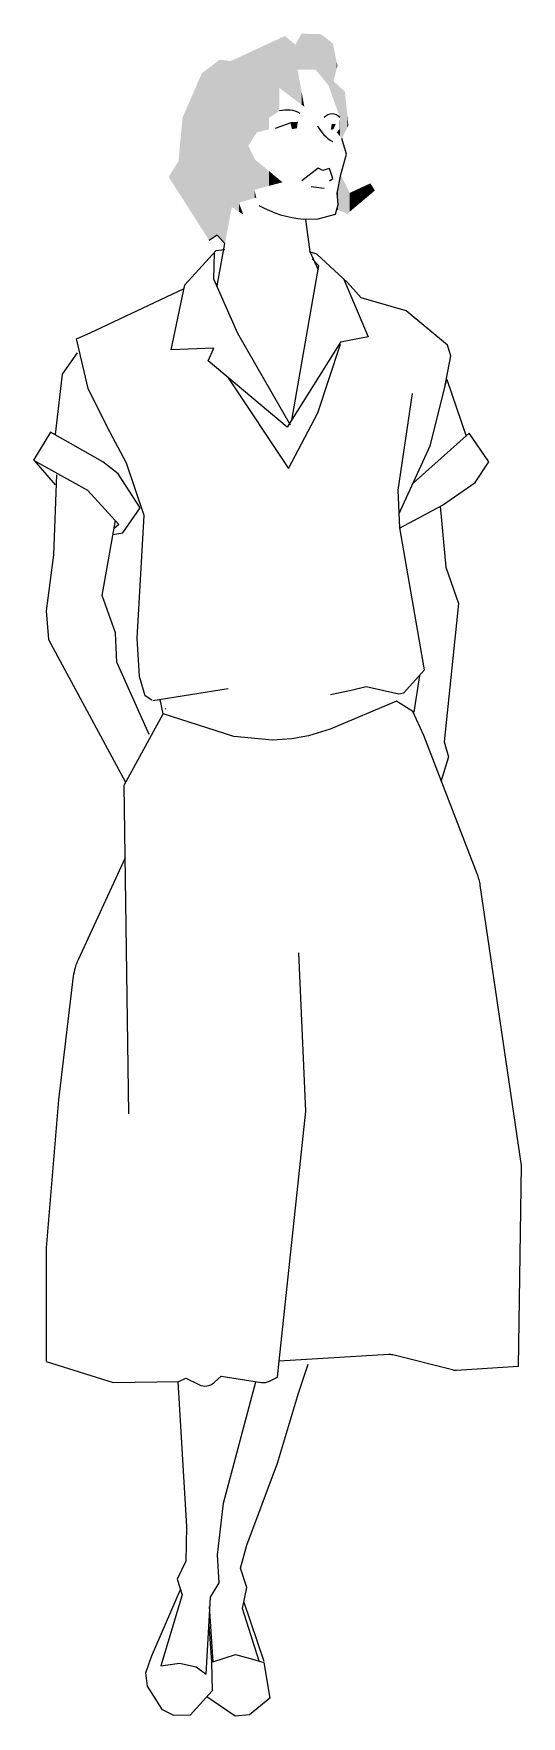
# Model space of a CAD drawing. Extents: x 490.16 to 490.66, y -117.51 to -115.8.
import ezdxf

# ---------------------------------------------------------------- set-up
doc = ezdxf.new("R2010")
doc.units = 0
doc.layers.get('0').update_dxf_attribs({"linetype": 'CONTINUOUS'})

# ---------------------------------------------------------------- blocks, each defined once
blk = doc.blocks.new('*U0')
for points in [[(490.404, -115.894), (490.3915, -115.812), (490.404, -115.8062)], [(490.4144, -115.8754), (490.404, -115.8062), (490.4144, -115.8014)], [(490.404, -115.894), (490.404, -115.8062), (490.404, -115.8822)], [(490.404, -115.8822), (490.404, -115.8062), (490.404, -115.8062)], [(490.404, -115.8822), (490.404, -115.8062), (490.4144, -115.8754)], [(490.4147, -115.8518), (490.4144, -115.8014), (490.4147, -115.8012)], [(490.4144, -115.8516), (490.4144, -115.8014), (490.4147, -115.8518)], [(490.4177, -115.8541), (490.4147, -115.8012), (490.4177, -115.7998)], [(490.4147, -115.8518), (490.4147, -115.8012), (490.4177, -115.8541)], [(490.4202, -115.8559), (490.4177, -115.7998), (490.4202, -115.7987)], [(490.4177, -115.8541), (490.4177, -115.7998), (490.4202, -115.8559)], [(490.4202, -115.8559), (490.4202, -115.7987), (490.4309, -115.8641)], [(490.4309, -115.8641), (490.4202, -115.7987), (490.4309, -115.8075)], [(490.4332, -115.8658), (490.4309, -115.8075), (490.4332, -115.8035)], [(490.4309, -115.8641), (490.4309, -115.8075), (490.4332, -115.8658)], [(490.4373, -115.8331), (490.4332, -115.8035), (490.4373, -115.7963)], [(490.4332, -115.8331), (490.4332, -115.8035), (490.4373, -115.8331)], [(490.4373, -115.8331), (490.4373, -115.7963), (490.4401, -115.8331)], [(490.4401, -115.8331), (490.4373, -115.7963), (490.4401, -115.7964)], [(490.4401, -115.8331), (490.4401, -115.7964), (490.4515, -115.8331)], [(490.4515, -115.8331), (490.4401, -115.7964), (490.4515, -115.7967)], [(490.4515, -115.8331), (490.4515, -115.7967), (490.4571, -115.8399)], [(490.4571, -115.8399), (490.4515, -115.7967), (490.4571, -115.7969)], [(490.4571, -115.8399), (490.4571, -115.7969), (490.4647, -115.849)], [(490.4647, -115.849), (490.4571, -115.7969), (490.4647, -115.8027)], [(490.4647, -115.849), (490.4647, -115.8027), (490.4693, -115.862)], [(490.4693, -115.862), (490.4647, -115.8027), (490.4693, -115.8063)], [(490.4693, -115.862), (490.4693, -115.8063), (490.4699, -115.8637)], [(490.4699, -115.8637), (490.4693, -115.8063), (490.4699, -115.8095)], [(490.4699, -115.8447), (490.4699, -115.8095), (490.4732, -115.8315)], [(490.4732, -115.8315), (490.4699, -115.8095), (490.4732, -115.826)], [(490.3511, -116.002), (490.343, -115.831), (490.3511, -115.8248)], [(490.3538, -116.0049), (490.3511, -115.8248), (490.3538, -115.8228)], [(490.3511, -116.002), (490.3511, -115.8248), (490.3538, -116.0049)], [(490.3538, -116.0049), (490.3538, -115.8228), (490.359, -116.0105)], [(490.359, -116.0105), (490.3538, -115.8228), (490.359, -115.8236)], [(490.359, -116.0105), (490.359, -115.8236), (490.3645, -115.9813)], [(490.3645, -115.9813), (490.359, -115.8236), (490.3645, -115.8244)], [(490.3661, -115.9733), (490.3645, -115.8244), (490.3661, -115.8237)], [(490.3645, -115.9813), (490.3645, -115.8244), (490.3661, -115.9733)], [(490.3732, -115.978), (490.3661, -115.8237), (490.3732, -115.8205)], [(490.3661, -115.9733), (490.3661, -115.8237), (490.3732, -115.978)], [(490.3779, -115.9676), (490.3732, -115.8205), (490.3779, -115.8183)], [(490.3732, -115.969), (490.3732, -115.8205), (490.3779, -115.9676)], [(490.3829, -115.9661), (490.3779, -115.8183), (490.3829, -115.816)], [(490.3779, -115.9676), (490.3779, -115.8183), (490.3829, -115.9661)], [(490.3892, -115.9007), (490.3829, -115.816), (490.3892, -115.813)], [(490.3829, -115.911), (490.3829, -115.816), (490.3892, -115.9007)], [(490.3898, -115.8998), (490.3892, -115.813), (490.3898, -115.8128)], [(490.3892, -115.9007), (490.3892, -115.813), (490.3898, -115.8998)], [(490.391, -115.8979), (490.3898, -115.8128), (490.391, -115.8122)], [(490.3898, -115.8998), (490.3898, -115.8128), (490.391, -115.8979)], [(490.3915, -115.8971), (490.391, -115.8122), (490.3915, -115.812)], [(490.391, -115.8979), (490.391, -115.8122), (490.3915, -115.8971)], [(490.3915, -115.8971), (490.3915, -115.812), (490.404, -115.894)], [(490.4732, -115.8315), (490.4732, -115.826), (490.4732, -115.8314)], [(490.4732, -115.8314), (490.4732, -115.826), (490.4732, -115.8261)], [(490.4732, -115.8314), (490.4732, -115.8261), (490.4737, -115.8295)], [(490.4737, -115.8295), (490.4732, -115.8261), (490.4737, -115.8285)], [(490.4737, -115.8295), (490.4737, -115.8285), (490.4738, -115.829)], [(490.3354, -115.9956), (490.3157, -115.8821), (490.3354, -115.8368)], [(490.343, -116.0076), (490.3354, -115.8368), (490.343, -115.831)], [(490.3354, -115.9956), (490.3354, -115.8368), (490.343, -116.0076)], [(490.343, -116.0076), (490.343, -115.831), (490.3511, -116.002)], [(490.4332, -115.8658), (490.4332, -115.8331), (490.4373, -115.8689)], [(490.4373, -115.8689), (490.4332, -115.8331), (490.4373, -115.8556)], [(490.4699, -115.8637), (490.4699, -115.8447), (490.4732, -115.8728)], [(490.4732, -115.8728), (490.4699, -115.8447), (490.4732, -115.8478)], [(490.4144, -115.8754), (490.4144, -115.8516), (490.4147, -115.8752)], [(490.4373, -115.8689), (490.4373, -115.8556), (490.4401, -115.871)], [(490.4732, -115.8728), (490.4732, -115.8478), (490.4732, -115.8729)], [(490.4732, -115.8729), (490.4732, -115.8478), (490.4732, -115.8478)], [(490.4732, -115.8729), (490.4732, -115.8478), (490.4737, -115.8742)], [(490.4737, -115.8742), (490.4732, -115.8478), (490.4737, -115.8482)], [(490.4737, -115.8742), (490.4737, -115.8482), (490.4738, -115.8745)], [(490.4738, -115.8745), (490.4737, -115.8482), (490.4738, -115.8483)], [(490.4738, -115.8745), (490.4738, -115.8483), (490.4745, -115.8766)], [(490.4745, -115.8766), (490.4738, -115.8483), (490.4745, -115.849)], [(490.4745, -115.8766), (490.4745, -115.849), (490.476, -115.8808)], [(490.476, -115.8808), (490.4745, -115.849), (490.476, -115.8504)], [(490.476, -115.8808), (490.476, -115.8504), (490.4764, -115.8819)], [(490.4764, -115.8819), (490.476, -115.8504), (490.4764, -115.8508)], [(490.4764, -115.901), (490.4764, -115.8508), (490.4772, -115.9019)], [(490.4772, -115.9019), (490.4764, -115.8508), (490.4772, -115.8515)], [(490.4772, -115.9019), (490.4772, -115.8515), (490.4784, -115.9033)], [(490.4784, -115.9033), (490.4772, -115.8515), (490.4784, -115.8527)], [(490.4784, -115.9033), (490.4784, -115.8527), (490.4815, -115.8971)], [(490.4815, -115.8971), (490.4784, -115.8527), (490.4815, -115.8556)], [(490.4815, -115.8971), (490.4815, -115.8556), (490.4841, -115.8921)], [(490.4841, -115.8921), (490.4815, -115.8556), (490.4841, -115.8807)], [(490.3157, -115.9647), (490.3116, -115.9264), (490.3157, -115.8821)], [(490.3157, -115.9647), (490.3157, -115.8821), (490.3354, -115.9956)], [(490.4737, -115.8977), (490.4732, -115.8971), (490.4737, -115.8966)], [(490.4732, -115.8972), (490.4732, -115.8972), (490.4732, -115.8971)], [(490.4732, -115.8972), (490.4732, -115.8971), (490.4737, -115.8977)], [(490.4738, -115.8979), (490.4737, -115.8966), (490.4738, -115.8964)], [(490.4737, -115.8977), (490.4737, -115.8966), (490.4738, -115.8979)], [(490.4745, -115.8987), (490.4738, -115.8964), (490.4745, -115.8955)], [(490.4738, -115.8979), (490.4738, -115.8964), (490.4745, -115.8987)], [(490.476, -115.9005), (490.4745, -115.8955), (490.476, -115.8938)], [(490.4745, -115.8987), (490.4745, -115.8955), (490.476, -115.9005)], [(490.4764, -115.901), (490.476, -115.8938), (490.4764, -115.8819)], [(490.476, -115.9005), (490.476, -115.8938), (490.4764, -115.901)], [(490.4841, -115.8921), (490.4841, -115.8807), (490.485, -115.8903)], [(490.3829, -115.9661), (490.3829, -115.911), (490.3892, -115.9642)], [(490.3892, -115.9642), (490.3829, -115.911), (490.3892, -115.9238)], [(490.3116, -115.9583), (490.3016, -115.9426), (490.3116, -115.9264)], [(490.3116, -115.9583), (490.3116, -115.9264), (490.3157, -115.9647)], [(490.3892, -115.9558), (490.3892, -115.9238), (490.3898, -115.9556)], [(490.3898, -115.9556), (490.3892, -115.9238), (490.3898, -115.9249)], [(490.3898, -115.9556), (490.3898, -115.9249), (490.391, -115.9553)], [(490.391, -115.9553), (490.3898, -115.9249), (490.391, -115.9259)], [(490.391, -115.9553), (490.391, -115.9259), (490.3915, -115.9551)], [(490.3915, -115.9551), (490.391, -115.9259), (490.3915, -115.9263)], [(490.3915, -115.9551), (490.3915, -115.9263), (490.404, -115.9517)], [(490.404, -115.9517), (490.3915, -115.9263), (490.404, -115.9366)], [(490.404, -115.9517), (490.404, -115.9366), (490.404, -115.9517)], [(490.404, -115.9517), (490.404, -115.9366), (490.404, -115.9366)], [(490.404, -115.9517), (490.404, -115.9366), (490.4144, -115.9489)], [(490.4144, -115.9489), (490.404, -115.9366), (490.4144, -115.9453)], [(490.4144, -115.9489), (490.4144, -115.9453), (490.4147, -115.9488)], [(490.4147, -115.9488), (490.4144, -115.9453), (490.4147, -115.9455)], [(490.4147, -115.9488), (490.4147, -115.9455), (490.4177, -115.948)], [(490.476, -115.9769), (490.4745, -115.9544), (490.476, -115.9463)], [(490.4764, -115.9771), (490.476, -115.9463), (490.4764, -115.9441)], [(490.476, -115.9769), (490.476, -115.9463), (490.4764, -115.9771)], [(490.4772, -115.9774), (490.4764, -115.9441), (490.4772, -115.94)], [(490.4764, -115.9771), (490.4764, -115.9441), (490.4772, -115.9774)], [(490.4772, -115.9774), (490.4772, -115.94), (490.4784, -115.9779)], [(490.4784, -115.9779), (490.4772, -115.94), (490.4784, -115.9426)], [(490.4784, -115.9779), (490.4784, -115.9426), (490.4815, -115.9791)], [(490.4815, -115.9791), (490.4784, -115.9426), (490.4815, -115.949)], [(490.4815, -115.9791), (490.4815, -115.949), (490.4841, -115.9801)], [(490.4841, -115.9801), (490.4815, -115.949), (490.4841, -115.9541)], [(490.5075, -115.9603), (490.4864, -115.9589), (490.5075, -115.9491)], [(490.5075, -115.9603), (490.5075, -115.9491), (490.5121, -115.9564)], [(490.3892, -115.9642), (490.3892, -115.9558), (490.3898, -115.964)], [(490.3898, -115.964), (490.3892, -115.9558), (490.3898, -115.9584)], [(490.3898, -115.964), (490.3898, -115.9584), (490.391, -115.9637)], [(490.4738, -115.9607), (490.4737, -115.9591), (490.4738, -115.9585)], [(490.4745, -115.9707), (490.4738, -115.9585), (490.4745, -115.9544)], [(490.4738, -115.9607), (490.4738, -115.9585), (490.4745, -115.9707)], [(490.4745, -115.9763), (490.4745, -115.9544), (490.476, -115.9769)], [(490.4841, -115.9801), (490.4841, -115.9541), (490.485, -115.9793)], [(490.485, -115.9793), (490.4841, -115.9541), (490.485, -115.9561)], [(490.485, -115.9793), (490.485, -115.9561), (490.4864, -115.9781)], [(490.4864, -115.9781), (490.485, -115.9561), (490.4864, -115.9589)], [(490.4864, -115.9781), (490.4864, -115.9589), (490.5075, -115.9603)], [(490.3732, -115.978), (490.3732, -115.969), (490.3779, -115.9811)], [(490.4737, -115.976), (490.4732, -115.9758), (490.4737, -115.974)], [(490.4738, -115.976), (490.4737, -115.974), (490.4738, -115.9736)], [(490.4737, -115.976), (490.4737, -115.974), (490.4738, -115.976)], [(490.4745, -115.9763), (490.4738, -115.9736), (490.4745, -115.9707)], [(490.4738, -115.976), (490.4738, -115.9736), (490.4745, -115.9763)]]:
    blk.add_solid(points)

msp = doc.modelspace()

# ---------------------------------------------------------------- linework, layer by layer
for points in [[(490.4359, -115.8777, 0.186601), (490.4147, -115.8752, 0.186601)], [(490.4764, -115.8819, 0.44711), (490.4604, -115.8819, 0.44711)], [(490.4536, -115.8904, 0.138037), (490.4688, -115.9065, 0.138037)], [(490.3936, -115.9716, 0.107552), (490.4395, -115.9857), (490.4542, -115.9854), (490.4719, -115.9807), (490.4745, -115.9707), (490.4737, -115.9591), (490.4772, -115.94), (490.4831, -115.9192), (490.4784, -115.9033)], [(490.5504, -116.4878), (490.5618, -116.5125), (490.6162, -116.6536, -0.055446), (490.6194, -116.6656), (490.6616, -116.9517), (490.6585, -117.1569), (490.5955, -117.1607, -0.077747), (490.5912, -117.1603), (490.5305, -117.1449, 0.077304), (490.5262, -117.1445), (490.4142, -117.1512)], [(490.2572, -116.6374), (490.209, -116.7416, 0.078426), (490.2042, -116.7585), (490.1889, -116.8847), (490.1765, -117.0356), (490.1766, -117.1512)], [(490.1766, -117.1517), (490.2448, -117.1731), (490.3119, -117.1721), (490.319, -117.1686), (490.3323, -117.1752, 0.313325), (490.3482, -117.1729), (490.355, -117.1666), (490.3962, -117.173, 0.153529), (490.4045, -117.1717), (490.4126, -117.1677), (490.4142, -117.1512), (490.4416, -116.896), (490.4344, -116.7346)]]:
    msp.add_lwpolyline(points, format="xyb")
for points in [[(490.4105, -115.8929), (490.4266, -115.887), (490.4333, -115.887)], [(490.4656, -115.9464), (490.4692, -115.944), (490.4658, -115.934), (490.459, -115.936), (490.4543, -115.9335), (490.4374, -115.9466)], [(490.4469, -115.9523), (490.4604, -115.954)], [(490.4544, -116.0379), (490.4459, -116.0191), (490.4416, -115.986)], [(490.4799, -116.0463), (490.5052, -116.1057), (490.477, -116.1112), (490.4224, -116.198), (490.3418, -116.1304), (490.3477, -116.1172), (490.3041, -116.119), (490.3182, -116.0526), (490.3501, -116.0178), (490.3589, -116.0166)], [(490.3509, -116.0538), (490.359, -116.0105), (490.3511, -116.002), (490.343, -116.0076)], [(490.426, -116.1959), (490.3721, -116.1024), (490.3478, -116.0468), (490.3482, -116.0199)], [(490.4482, -116.026), (490.4544, -116.0329), (490.4268, -116.191)], [(490.5832, -116.1587), (490.5896, -116.1252), (490.5861, -116.1143), (490.5441, -116.0794), (490.4981, -116.0659), (490.4842, -116.0502), (490.4528, -116.0215), (490.4453, -116.0189)], [(490.2844, -116.4766), (490.2776, -116.4722), (490.2717, -116.4526), (490.2693, -116.4134), (490.2766, -116.2883), (490.2584, -116.2348), (490.2388, -116.1978), (490.2195, -116.1585), (490.2075, -116.1077), (490.2214, -116.1018), (490.3173, -116.0566)], [(490.3622, -116.1475), (490.4238, -116.2402), (490.4537, -116.1833), (490.477, -116.1134)], [(490.2081, -116.122), (490.1927, -116.1438), (490.1858, -116.2055)], [(490.5368, -116.2861), (490.5686, -116.2171), (490.5855, -116.1492), (490.6052, -116.2071)], [(490.4667, -116.471), (490.4879, -116.4663), (490.5033, -116.4627), (490.5364, -116.4703), (490.5416, -116.469), (490.5628, -116.4458), (490.5375, -116.3009), (490.5357, -116.2623), (490.5505, -116.1635)], [(490.2447, -116.3075), (490.2549, -116.3058), (490.2723, -116.2804), (490.2499, -116.2457), (490.2343, -116.2335), (490.181, -116.203), (490.1637, -116.2318), (490.2186, -116.2623), (490.2508, -116.2974), (490.2457, -116.3016)], [(490.5371, -116.3012), (490.581, -116.2777), (490.6146, -116.2543), (490.6284, -116.2335), (490.6085, -116.2041), (490.5512, -116.255)], [(490.1643, -116.2321), (490.1855, -116.2567)], [(490.1869, -116.2468), (490.184, -116.3283), (490.1764, -116.3854), (490.179, -116.4146), (490.2576, -116.5604)], [(490.5788, -116.2785), (490.5844, -116.3408), (490.5974, -116.3778), (490.5828, -116.5191), (490.5873, -116.5344), (490.5793, -116.5599)], [(490.2817, -116.5118), (490.2486, -116.4377), (490.2472, -116.4079), (490.2336, -116.3699), (490.2472, -116.2934)], [(490.5576, -116.4515), (490.5519, -116.4888), (490.5343, -116.4778), (490.4665, -116.5061), (490.4442, -116.5131), (490.4272, -116.5161), (490.4075, -116.5175), (490.368, -116.5136), (490.2959, -116.4907)], [(490.2609, -116.8987), (490.2561, -116.5633), (490.2959, -116.4907), (490.2928, -116.4761)], [(490.3623, -116.465), (490.2853, -116.4772)], [(490.2986, -116.4858), (490.2979, -116.4853)], [(490.3941, -117.4575), (490.3771, -117.4039), (490.3814, -117.3824), (490.375, -117.3627), (490.3812, -117.339), (490.4125, -117.2555), (490.434, -117.1841), (490.4439, -117.1545)], [(490.3109, -117.1721), (490.3163, -117.2634), (490.3196, -117.3201), (490.3191, -117.3554), (490.3103, -117.3738), (490.3152, -117.3897), (490.2934, -117.4622), (490.3125, -117.4596), (490.3296, -117.4634), (490.34, -117.4708), (490.3444, -117.3923), (490.353, -117.3774), (490.3513, -117.349), (490.3575, -117.2961), (490.3905, -117.1723)], [(490.3427, -117.42), (490.3453, -117.4584), (490.3459, -117.4878), (490.3236, -117.5125), (490.3069, -117.513), (490.2952, -117.5073), (490.28, -117.4829), (490.2782, -117.4693), (490.2841, -117.4529), (490.3135, -117.3842)], [(490.343, -117.4018), (490.3467, -117.4582), (490.3699, -117.4507), (490.3848, -117.4549), (490.3988, -117.4588), (490.4049, -117.4952), (490.384, -117.5123), (490.3693, -117.5138), (490.3404, -117.4939)], [(490.3784, -117.3972), (490.3986, -117.4575)]]:
    msp.add_lwpolyline(points)
for points in [[(490.4257, -115.887), (490.4333, -115.8862), (490.4274, -115.8938), (490.4325, -115.8929)], [(490.4722, -115.8887), (490.468, -115.8887), (490.4697, -115.8938), (490.4671, -115.8946)]]:
    msp.add_solid(points)

# ---------------------------------------------------------------- block references
msp.add_blockref('*U0', (0, 0))

doc.saveas('drawing.dxf')
